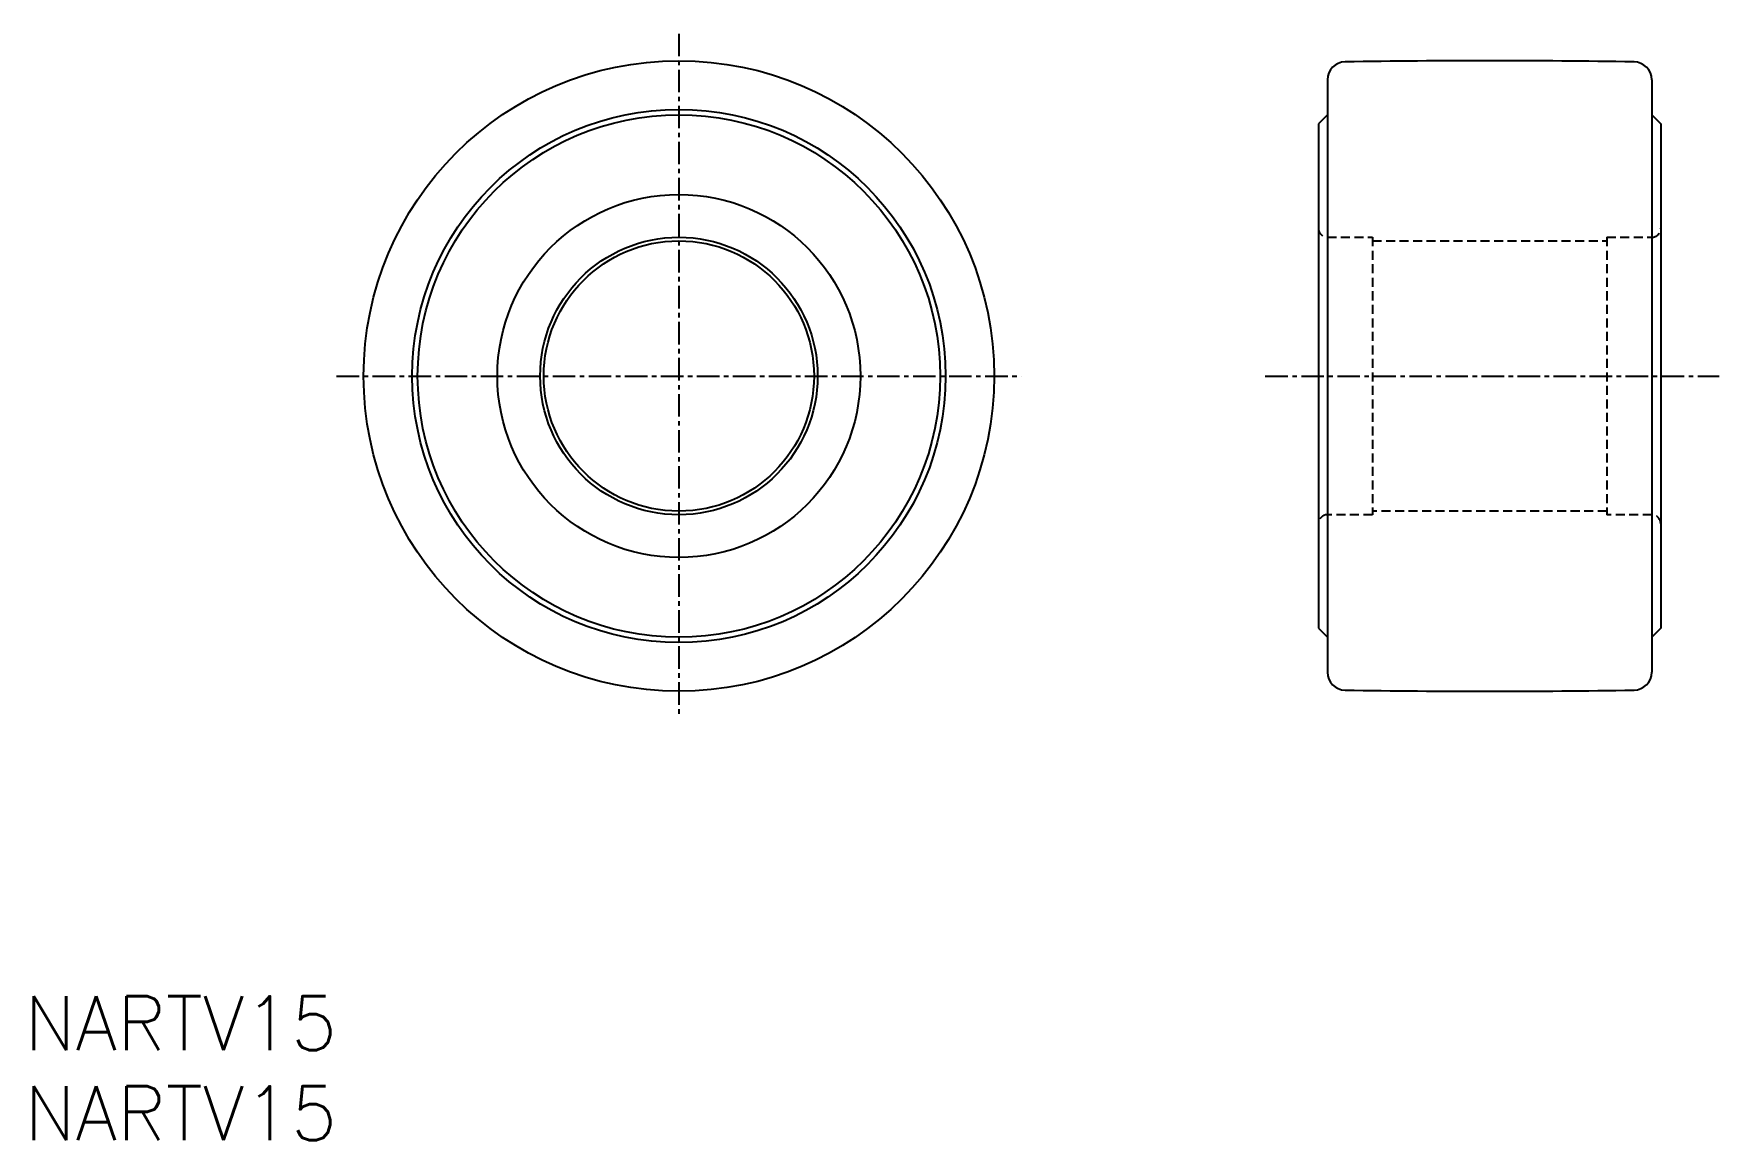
# Model space of a CAD drawing. Extents: x 45.3 to 138.9, y 37.3 to 98.7.
import ezdxf
from ezdxf.enums import TextEntityAlignment as Align

# ---------------------------------------------------------------- set-up
doc = ezdxf.new("R2010")
doc.units = 0
doc.linetypes.add('CENTER', pattern=[2, 1.25, -0.25, 0.25, -0.25])
doc.linetypes.add('DASHED', pattern=[0.75, 0.5, -0.25])
doc.layers.get('0').update_dxf_attribs({"linetype": 'CONTINUOUS'})
doc.layers.add('CENTER', color=1, linetype='CENTER')
doc.styles.get("Standard").update_dxf_attribs({"font": 'txt.shx', "bigfont": 'extfont.shx'})

msp = doc.modelspace()

# ---------------------------------------------------------------- linework, layer by layer
at = {"color": 7, "linetype": 'CONTINUOUS'}
for p, q in [((117.108, 96.155), (117.108, 63.283)), ((135.108, 96.155), (135.108, 63.283)), ((117.108, 94.219), (116.608, 93.719)), ((116.608, 93.719), (116.608, 65.719)), ((135.108, 94.219), (135.608, 93.719)), ((135.608, 93.719), (135.608, 65.719)), ((116.608, 65.719), (117.108, 65.219)), ((135.608, 65.719), (135.108, 65.219))]:
    msp.add_line(p, q, dxfattribs=at)
at = {"color": 3, "linetype": 'DASHED'}
for p, q in [((117.108, 87.419), (119.608, 87.419)), ((119.608, 87.419), (119.608, 72.019)), ((119.608, 87.219), (132.608, 87.219)), ((132.608, 87.419), (132.608, 72.019)), ((132.608, 87.419), (135.108, 87.419)), ((132.608, 72.219), (119.608, 72.219)), ((119.608, 72.019), (117.108, 72.019)), ((135.108, 72.019), (132.608, 72.019))]:
    msp.add_line(p, q, dxfattribs=at)
at = {"color": 7, "linetype": 'CONTINUOUS'}
for radius in [17.5, 14.8, 14.5, 10.075, 7.7, 7.5]:
    msp.add_circle((81.108, 79.719), radius, dxfattribs=at)
for centre, radius, start, end in [((118.108, 96.155), 1, 90.91861, 180.00001), ((126.108, -402.781), 500, 89.08139, 90.91861), ((134.108, 96.155), 1, 0, 89.08139), ((118.108, 63.283), 1, 180.00001, 269.08139), ((134.108, 63.283), 1, 270.91861, 0), ((126.108, 562.219), 500, 269.08139, 270.91861)]:
    msp.add_arc(centre, radius, start, end, dxfattribs=at)
at = {"color": 3, "linetype": 'DASHED'}
for centre, start, end in [((117.108, 87.919), 179.99996, 270), ((135.108, 87.919), 270.00002, 0), ((117.108, 71.519), 89.99998, 180.00002), ((135.108, 71.519), 0, 89.99998)]:
    msp.add_arc(centre, 0.5, start, end, dxfattribs=at)
at = {"layer": 'CENTER', "color": 1, "linetype": 'CENTER'}
for p, q in [((81.108, 98.719), (81.108, 60.719)), ((62.108, 79.719), (100.108, 79.719)), ((113.659, 79.719), (138.858, 79.719))]:
    msp.add_line(p, q, dxfattribs=at)

# ---------------------------------------------------------------- texts
at = {"color": 7, "linetype": 'CONTINUOUS'}
for p in [(44.782, 43.795), (44.782, 38.795)]:
    msp.add_text('NARTV15', height=3, dxfattribs=at).set_placement(p, align=Align.MIDDLE_LEFT)

doc.saveas('drawing.dxf')
